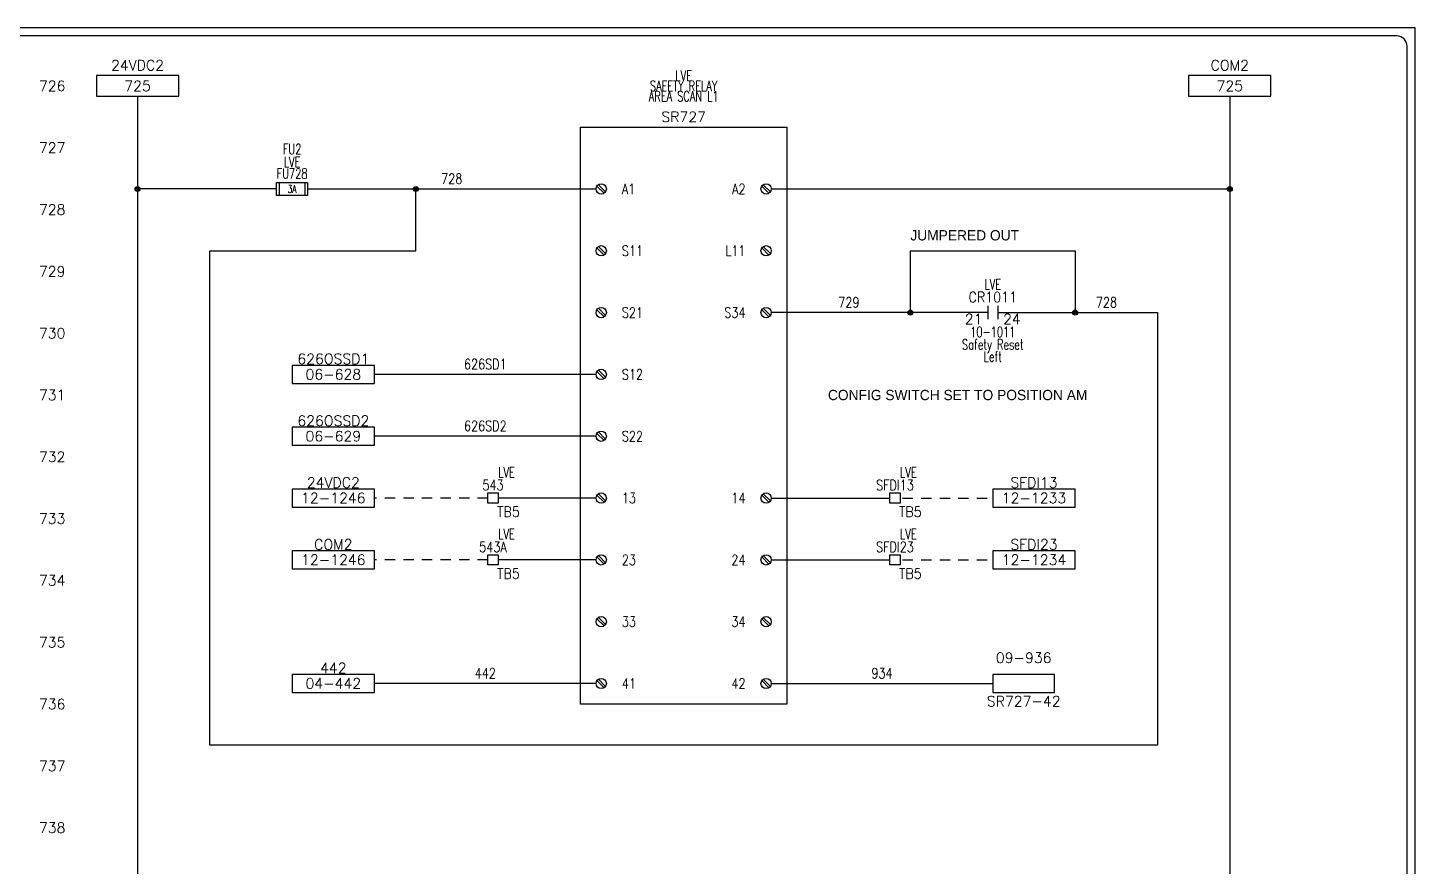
# Model space of a CAD drawing. Header units: inches. Extents: x 0 to 34.2, y 0 to 22.
# Drawn here: x 17.42 to 34.25, y 11.78 to 21.96 of the extents above; entities that cross this region are included whole.
import ezdxf
from ezdxf.enums import TextEntityAlignment as Align

# ---------------------------------------------------------------- set-up
doc = ezdxf.new("R2010")
doc.units = ezdxf.units.IN
doc.header["$MEASUREMENT"] = 0
doc.linetypes.add('HIDDEN2', pattern=[0.1875, 0.125, -0.0625])
for name, color, linetype in [('BLU_12AWG', 5, 'Continuous'), ('BLU_18AWG', 5, 'Continuous'), ('BLU_WHT_12AWG', 4, 'Continuous'), ('DESC', 150, 'Continuous'), ('DESCCHILD', 20, 'Continuous'), ('LOC', 8, 'Continuous'), ('MISC', 7, 'Continuous'), ('PSYMS', 7, 'Continuous'), ('SYMS', 7, 'Continuous'), ('TAGS', 1, 'Continuous'), ('TERMS', 3, 'Continuous'), ('WIRENO', 3, 'Continuous'), ('WIREREF', 50, 'Continuous'), ('WIRES', 7, 'Continuous'), ('XREF', 7, 'Continuous'), ('XREFCHILD', 90, 'Continuous')]:
    doc.layers.add(name, color=color, linetype=linetype)
doc.styles.add('Fields', font='simplex.shx', dxfattribs={"height": 0.185})
doc.styles.add('HAND', font='HAND.shx')
doc.styles.add('WD', font='romans.shx', dxfattribs={"height": 0.185})

# ---------------------------------------------------------------- blocks, each defined once
blk = doc.blocks.new('RG_Master_Ver_4_2_2')
at = {"color": 3}
for p, q in [((34.028, 21.856), (0.25, 21.856)), ((34.15, 0.194), (34.15, 21.734))]:
    blk.add_line(p, q, dxfattribs=at)
blk.add_lwpolyline([(0, -0.044), (34.25, -0.044), (34.25, 21.956), (0, 21.956)], close=True, dxfattribs=at)
blk.add_arc((34.028, 21.734), 0.122, 0, 90, dxfattribs=at)
at = {"style": 'Fields'}
for tag, p in [('DESCRIPTION_3', (13.116, 1.307)), ('DRN_3', (15.472, 1.307)), ('CHK_3', (16.529, 1.307)), ('APP_3', (17.552, 1.307)), ('DATE_3', (18.829, 1.307)), ('DRAWING_DESC', (32.229, 1.246)), ('CUSTOMER', (28.997, 1.214)), ('DESCRIPTION_2', (13.116, 0.951)), ('DRN_2', (15.472, 0.951)), ('CHK_2', (16.529, 0.951)), ('APP_2', (17.552, 0.951)), ('DATE_2', (18.829, 0.951)), ('SIZE', (30.715, 0.894)), ('DRAWING_#', (32.125, 0.894)), ('REV', (33.543, 0.894)), ('DESCRIPTION_1', (13.116, 0.596)), ('DRN_1', (15.472, 0.596)), ('CHK_1', (16.529, 0.596)), ('APP_1', (17.552, 0.596)), ('DATE_1', (18.829, 0.596)), ('PROJECT_#', (28.981, 0.581)), ('DRN_BY', (30.875, 0.524)), ('CHK_BY', (31.762, 0.524)), ('APP_BY', (32.75, 0.524)), ('SCALE', (33.652, 0.524)), ('PROJECT_NAME', (29.021, 0.176)), ('SHEETNUM', (32.753, 0.176)), ('TTL_SHTS', (33.547, 0.176))]:
    blk.add_attdef(tag, text='', height=0.125, dxfattribs=at).set_placement(p, align=Align.CENTER)
at = {"style": 'Fields', "flags": 9}
blk.add_attdef('WD_TB', (9.953, 0.194), '', height=0.0638, dxfattribs=at)
blk = doc.blocks.new('HDV1_002')
for p, q in [((0, 0), (2.5, 0)), ((0, -7), (0, 0)), ((2.5, 0), (2.5, -7)), ((0.198, -0.715), (0.285, -0.802)), ((0.215, -0.698), (0.302, -0.785)), ((2.198, -0.715), (2.285, -0.802)), ((2.215, -0.698), (2.302, -0.785)), ((0.198, -1.465), (0.285, -1.552)), ((0.215, -1.448), (0.302, -1.535)), ((2.198, -1.465), (2.285, -1.552)), ((2.215, -1.448), (2.302, -1.535)), ((0.198, -2.215), (0.285, -2.302)), ((0.215, -2.198), (0.302, -2.285)), ((2.198, -2.215), (2.285, -2.302)), ((2.215, -2.198), (2.302, -2.285)), ((0.198, -2.965), (0.285, -3.052)), ((0.215, -2.948), (0.302, -3.035)), ((0.215, -3.698), (0.302, -3.785)), ((0.198, -3.715), (0.285, -3.802)), ((0.198, -4.465), (0.285, -4.552)), ((0.215, -4.448), (0.302, -4.535)), ((2.198, -4.465), (2.285, -4.552)), ((2.215, -4.448), (2.302, -4.535)), ((0.198, -5.215), (0.285, -5.302)), ((0.215, -5.198), (0.302, -5.285)), ((2.198, -5.215), (2.285, -5.302)), ((2.215, -5.198), (2.302, -5.285)), ((0.198, -5.965), (0.285, -6.052)), ((0.215, -5.948), (0.302, -6.035)), ((2.198, -5.965), (2.285, -6.052)), ((2.215, -5.948), (2.302, -6.035)), ((0.198, -6.715), (0.285, -6.802)), ((0.215, -6.698), (0.302, -6.785)), ((2.198, -6.715), (2.285, -6.802)), ((2.215, -6.698), (2.302, -6.785)), ((2.5, -7), (0, -7))]:
    blk.add_line(p, q)
for centre in [(0.25, -0.75), (2.25, -0.75), (0.25, -1.5), (2.25, -1.5), (0.25, -2.25), (2.25, -2.25), (0.25, -3), (0.25, -3.75), (0.25, -4.5), (2.25, -4.5), (0.25, -5.25), (2.25, -5.25), (0.25, -6), (2.25, -6), (0.25, -6.75), (2.25, -6.75)]:
    blk.add_circle(centre, 0.0625)
at = {"style": 'WD', "width": 0.7}
for tag, p in [('INST', (1.25, 0.75)), ('LOC', (1.25, 0.625)), ('DESC1', (1.25, 0.5)), ('DESC2', (1.25, 0.375)), ('DESC3', (1.25, 0.25))]:
    blk.add_attdef(tag, text='', height=0.125, dxfattribs=at).set_placement(p, align=Align.MIDDLE_CENTER)
at = {"style": 'WD'}
blk.add_attdef('TAG1', text='', height=0.125, dxfattribs=at).set_placement((1.25, 0.125), align=Align.MIDDLE_CENTER)
at = {"style": 'WD', "flags": 9}
for tag, p in [('MFG', (1.25, -0.125)), ('ASSYCODE', (1.25, -0.375)), ('CAT', (1.25, -0.25)), ('FAMILY', (1.25, -0.5))]:
    blk.add_attdef(tag, text='', height=0.125, dxfattribs=at).set_placement(p, align=Align.MIDDLE_CENTER)
at = {"style": 'WD', "flags": 1}
for tag, p in [('X4TERM01', (0.188, -0.75)), ('X1TERM10', (2.312, -0.75)), ('X4TERM02', (0.188, -1.5)), ('X1TERM11', (2.312, -1.5)), ('X4TERM03', (0.188, -2.25)), ('X1TERM12', (2.312, -2.25)), ('X4TERM04', (0.188, -3)), ('X4TERM05', (0.188, -3.75)), ('X4TERM06', (0.188, -4.5)), ('X1TERM13', (2.312, -4.5)), ('X4TERM07', (0.188, -5.25)), ('X1TERM14', (2.312, -5.25)), ('X4TERM08', (0.188, -6)), ('X1TERM15', (2.312, -6)), ('X4TERM09', (0.188, -6.75)), ('X1TERM16', (2.312, -6.75))]:
    blk.add_attdef(tag, p, '', height=0.005, dxfattribs=at)
at = {"style": 'WD', "width": 0.8}
for tag, p in [('TERM01', (0.5, -0.75)), ('TERM02', (0.5, -1.5)), ('TERM03', (0.5, -2.25)), ('TERM04', (0.5, -3)), ('TERM05', (0.5, -3.75)), ('TERM06', (0.5, -4.5)), ('TERM07', (0.5, -5.25)), ('TERM08', (0.5, -6)), ('TERM09', (0.5, -6.75))]:
    blk.add_attdef(tag, text='', height=0.125, dxfattribs=at).set_placement(p, align=Align.MIDDLE_LEFT)
for tag, p in [('TERM10', (2, -0.75)), ('TERM11', (2, -1.5)), ('TERM12', (2, -2.25)), ('TERM13', (2, -4.5)), ('TERM14', (2, -5.25)), ('TERM15', (2, -6)), ('TERM16', (2, -6.75))]:
    blk.add_attdef(tag, text='', height=0.125, dxfattribs=at).set_placement(p, align=Align.MIDDLE_RIGHT)
blk = doc.blocks.new('WDDOT')
for radius in [0.03, 0.0187, 0.00929]:
    blk.add_circle((0, 0), radius)
blk = doc.blocks.new('Hcr21')
at = {"linetype": 'Continuous'}
for p, q in [((-0.062, 0.08), (-0.062, -0.08)), ((0.062, 0.08), (0.062, -0.08))]:
    blk.add_line(p, q, dxfattribs=at)
at = {"style": 'WD'}
for tag, width, p in [('INST', 0.7, (0, 0.451)), ('LOC', 0.7, (0, 0.281)), ('TAG2', 0.9, (0, 0.125)), ('DESC1', 0.7, (0, -0.449)), ('XREF', 0.7, (0, -0.297)), ('DESC2', 0.7, (0, -0.597)), ('DESC3', 0.7, (0, -0.744))]:
    blk.add_attdef(tag, text='', height=0.125, dxfattribs=dict(at, width=width)).set_placement(p, align=Align.CENTER)
for tag, p, height, flags in [('X4TERM01', (-0.062, 0), 0.0125, 1), ('X1TERM02', (0.062, 0), 0.0125, 1), ('FAMILY', (0.097, 0.053), 0.01, 9), ('CONTACT', (0.097, 0.036), 0.01, 1)]:
    blk.add_attdef(tag, p, '', height=height, dxfattribs=dict(at, flags=flags))
for tag, p in [('X2LINK', (0, 0.125)), ('X8LINK', (0, -0.125))]:
    blk.add_attdef(tag, p, '', height=0.01, dxfattribs=at)
at = {"linetype": 'Continuous', "style": 'WD', "flags": 8}
blk.add_attdef('TERM01', text='', height=0.125, dxfattribs=at).set_placement((-0.125, -0.016), align=Align.TOP_RIGHT)
blk.add_attdef('TERM02', text='', height=0.125, dxfattribs=at).set_placement((0.125, -0.016), align=Align.TOP_LEFT)
blk = doc.blocks.new('WD_MLRH')
at = {"style": 'WD'}
blk.add_attdef('RUNGFIRST', text='', height=0.125, dxfattribs=at).set_placement((-0.25, 0), align=Align.MIDDLE_RIGHT)
at = {"style": 'WD', "flags": 1}
for tag, p in [('RUNGHORV', (-0.25, -0.127)), ('RUNGINC', (-0.25, -0.163)), ('WIRE-START', (-0.25, -0.356)), ('WIREMODE', (-0.25, -0.281)), ('RUNGDIST', (-0.25, -0.2)), ('RUNGCNT', (-0.25, -0.237)), ('WIREFMT', (-0.25, -0.321)), ('WIRE-GSUF', (-0.25, -0.396)), ('PH3SPACE', (-0.25, -0.437))]:
    blk.add_attdef(tag, text='', height=0.025, dxfattribs=at).set_placement(p, align=Align.RIGHT)
blk = doc.blocks.new('HA2D1_REF_1')
for p, q in [((0, 0.25), (0, 0)), ((1, 0.25), (0, 0.25)), ((1, 0), (1, 0.25)), ((0, 0), (1, 0))]:
    blk.add_line(p, q)
at = {"style": 'WD'}
for tag, p in [('DESC1', (0.5, 0.3125)), ('XREF', (0.5, 0.0625))]:
    blk.add_attdef(tag, text='', height=0.125, dxfattribs=at).set_placement(p, align=Align.CENTER)
at = {"style": 'WD', "flags": 1}
blk.add_attdef('SIGCODE', text='', height=0.125, dxfattribs=at).set_placement((0.5, -0.125), align=Align.CENTER)
blk = doc.blocks.new('HA2D1_REF1')
for p, q in [((-0.0625, 0.109375), (-0.0625, -0.109375)), ((0.9375, 0.109375), (-0.0625, 0.109375)), ((0.9375, -0.109375), (0.9375, 0.109375)), ((-0.0625, -0.109375), (0.9375, -0.109375))]:
    blk.add_line(p, q)
at = {"style": 'WD', "flags": 1}
blk.add_attdef('SIGCODE', (0, 0.3125), '', height=0.125, dxfattribs=at)
at = {"style": 'WD'}
for tag, p in [('DESC1', (0.4375, 0.125)), ('XREF', (0.4375, -0.0625))]:
    blk.add_attdef(tag, text='', height=0.125, dxfattribs=at).set_placement(p, align=Align.CENTER)
blk = doc.blocks.new('HA2S1_REF1')
for p, q in [((0, 0.109), (0, -0.109)), ((0.75, 0.109), (0, 0.109)), ((0.75, -0.109), (0.75, 0.109)), ((0, -0.109), (0.75, -0.109))]:
    blk.add_line(p, q)
at = {"style": 'WD', "flags": 1}
blk.add_attdef('SIGCODE', (0.062, 0.158), '', height=0.125, dxfattribs=at)
at = {"style": 'WD'}
for tag, p in [('XREF', (0.375, -0.063)), ('DESC1', (0.375, -0.278))]:
    blk.add_attdef(tag, text='', height=0.125, dxfattribs=at).set_placement(p, align=Align.CENTER)
blk = doc.blocks.new('HFU1')
for p, q in [((-0.188, -0.078), (-0.188, 0.078)), ((-0.188, 0.078), (0.188, 0.078)), ((-0.156, 0.078), (-0.156, -0.078)), ((0.156, 0.078), (0.156, -0.078)), ((0.188, 0.078), (0.188, -0.078)), ((0.188, -0.078), (-0.188, -0.078))]:
    blk.add_line(p, q)
at = {"style": 'WD', "width": 0.7}
for tag, p in [('INST', (0, 0.422)), ('LOC', (0, 0.266)), ('TAG1', (0, 0.125))]:
    blk.add_attdef(tag, text='', height=0.125, dxfattribs=at).set_placement(p, align=Align.CENTER)
at = {"linetype": 'Continuous', "style": 'WD', "flags": 9}
for tag, p in [('ASSYCODE', (0.157, 0.251)), ('MFG', (0.156, 0.083)), ('CAT', (0.156, 0.102))]:
    blk.add_attdef(tag, text='', height=0.01, dxfattribs=at).set_placement(p, align=Align.CENTER)
at = {"style": 'WD'}
for tag, p, height, flags in [('X4TERM01', (-0.188, 0), 0.0109, 1), ('FAMILY', (0.129, 0.108), 0.01, 9), ('X1TERM02', (0.188, 0), 0.0109, 1)]:
    blk.add_attdef(tag, p, '', height=height, dxfattribs=dict(at, flags=flags))
at = {"style": 'WD', "width": 0.7}
blk.add_attdef('RATING1', text='', height=0.0938, dxfattribs=at).set_placement((0, 0), align=Align.MIDDLE_CENTER)
at = {"style": 'WD'}
for tag, p in [('X2LINK', (0, 0.109)), ('X8LINK', (0, -0.109))]:
    blk.add_attdef(tag, p, '', height=0.01, dxfattribs=at)
at = {"linetype": 'Continuous', "style": 'WD', "width": 0.7, "flags": 8}
blk.add_attdef('TERM01', text='', height=0.1, dxfattribs=at).set_placement((-0.25, -0.016), align=Align.TOP_RIGHT)
blk.add_attdef('TERM02', text='', height=0.1, dxfattribs=at).set_placement((0.25, -0.016), align=Align.TOP_LEFT)
at = {"style": 'WD', "width": 0.7}
for tag, p in [('DESC1', (0.047, -0.234)), ('DESC2', (0.047, -0.391)), ('DESC3', (0.047, -0.547))]:
    blk.add_attdef(tag, text='', height=0.125, dxfattribs=at).set_placement(p, align=Align.MIDDLE_LEFT)
blk = doc.blocks.new('WD_WNH')
at = {"linetype": 'Continuous', "style": 'WD', "width": 0.8}
blk.add_attdef('WIRENO', text='', height=0.125, dxfattribs=at).set_placement((0, 0.062), align=Align.CENTER)
at = {"style": 'WD', "flags": 1}
for tag, p in [('W01USER', (0, 0.078)), ('W02USER', (0, 0.07)), ('W03USER', (0, 0.062)), ('W04USER', (0, 0.055)), ('W05USER', (0, 0.047)), ('W06USER', (0, 0.039)), ('W07USER', (0, 0.031)), ('W08USER', (0, 0.023)), ('W09USER', (0, 0.016)), ('W10USER', (0, 0.008))]:
    blk.add_attdef(tag, text='', height=0.005, dxfattribs=at).set_placement(p, align=Align.CENTER)
blk = doc.blocks.new('HT0W01')
for p, q in [((-0.062, 0.062), (0.062, 0.062)), ((-0.062, -0.062), (-0.062, 0.062)), ((0.062, 0.062), (0.062, -0.062)), ((0.062, -0.062), (-0.062, -0.062))]:
    blk.add_line(p, q)
at = {"style": 'WD'}
for tag, p, width in [('INST', (0.062, 0.42), 0.7), ('LOC', (0.062, 0.25), 0.7), ('DESC1', (0.05, -0.385), 0.8)]:
    blk.add_attdef(tag, p, '', height=0.125, dxfattribs=dict(at, width=width))
at = {"linetype": 'Continuous', "style": 'WD', "width": 0.8, "flags": 8}
blk.add_attdef('WIRENO', text='', height=0.125, dxfattribs=at).set_placement((0, 0.094), align=Align.CENTER)
at = {"style": 'WD', "flags": 1}
for tag, p, height in [('X4TERM01', (-0.062, 0), 0.0125), ('X4TERMDESC01', (-0.055, -0.023), 0.025), ('X2TERMDESC01', (-0.006, 0.029), 0.025), ('STRIPSEQ', (0, 0), 0.00125), ('X2TERM01', (0, 0.062), 0.0125), ('X1TERMDESC01', (0.039, 0.007), 0.025), ('X1TERM01', (0.062, 0), 0.0125), ('LINKTERM', (0, -0.002), 0.00125), ('X8TERM01', (0, -0.062), 0.0125), ('X8TERMDESC01', (0, -0.054), 0.025)]:
    blk.add_attdef(tag, p, '', height=height, dxfattribs=at)
at = {"linetype": 'Continuous', "style": 'WD'}
for tag, p, height, width, flags in [('TAGSTRIP', (0.05, -0.229), 0.125, 0.9, 8), ('CAT', (0.213, -0.406), 0.109, 0.8, 1), ('DESC2', (0.05, -0.541), 0.125, 0.8, 8), ('DESC3', (0.05, -0.698), 0.125, 0.8, 8)]:
    blk.add_attdef(tag, p, '', height=height, dxfattribs=dict(at, width=width, flags=flags))
at = {"linetype": 'Continuous', "style": 'WD', "width": 0.8, "flags": 1}
blk.add_attdef('MFG', text='', height=0.109, dxfattribs=at).set_placement((0.088, -0.406), align=Align.RIGHT)
at = {"style": 'WD', "width": 0.7, "flags": 1}
blk.add_attdef('ASSYCODE', (0.062, -0.281), '', height=0.01, dxfattribs=at)

msp = doc.modelspace()

# ---------------------------------------------------------------- linework, layer by layer
at = {"layer": 'BLU_12AWG'}
for p, q in [((18.75, 21.125), (18.75, 2.5)), ((20.438, 20), (18.75, 20))]:
    msp.add_line(p, q, dxfattribs=at)
at = {"layer": 'BLU_18AWG'}
for p, q in [((20.812, 20), (24.312, 20)), ((22.125, 19.25), (22.125, 20)), ((19.625, 13.25), (19.625, 19.25)), ((19.625, 19.25), (22.125, 19.25)), ((29.062, 18.5), (26.438, 18.5)), ((29.188, 18.5), (31.125, 18.5)), ((31.125, 18.5), (31.125, 13.25)), ((24.312, 17.75), (21.625, 17.75)), ((24.312, 17), (21.625, 17)), ((24.312, 16.25), (23.125, 16.25)), ((26.438, 16.25), (27.875, 16.25)), ((24.312, 15.5), (23.125, 15.5)), ((26.438, 15.5), (27.875, 15.5)), ((24.312, 14), (21.625, 14)), ((26.438, 14), (29.125, 14)), ((31.125, 13.25), (19.625, 13.25))]:
    msp.add_line(p, q, dxfattribs=at)
at = {"layer": 'BLU_WHT_12AWG'}
for p, q in [((32, 21.125), (32, 2.5)), ((26.438, 20), (32, 20))]:
    msp.add_line(p, q, dxfattribs=at)
at = {"layer": 'WIRES'}
for p, q in [((28.125, 18.5), (28.125, 19.25)), ((28.125, 19.25), (30.125, 19.25)), ((30.125, 19.25), (30.125, 18.5))]:
    msp.add_line(p, q, dxfattribs=at)
at = {"layer": 'WIRES', "linetype": 'HIDDEN2'}
for p, q in [((23, 16.25), (21.625, 16.25)), ((28.031, 16.25), (29.125, 16.25)), ((23, 15.5), (21.625, 15.5)), ((28.031, 15.5), (29.125, 15.5))]:
    msp.add_line(p, q, dxfattribs=at)

# ---------------------------------------------------------------- block references
msp.add_blockref('RG_Master_Ver_4_2_2', (0, 0))
msp.add_blockref('WD_MLRH', (18.125, 21.25)).add_auto_attribs({'RUNGFIRST': '726'})
at = {"layer": 'SYMS'}
ref = msp.add_blockref('HA2D1_REF_1', (18.25, 21.125), dxfattribs=at)
ref.add_attrib('XREF', '725', dxfattribs={"layer": 'XREF', "height": 0.125, "style": 'WD'}).set_placement((18.75, 21.188), align=Align.CENTER)
ref.add_attrib('DESC1', '24VDC2', dxfattribs={"layer": 'DESC', "height": 0.125, "style": 'WD'}).set_placement((18.75, 21.438), align=Align.CENTER)
ref = msp.add_blockref('HA2D1_REF_1', (31.5, 21.125), dxfattribs=at)
ref.add_attrib('XREF', '725', dxfattribs={"layer": 'XREF', "height": 0.125, "style": 'WD'}).set_placement((32, 21.188), align=Align.CENTER)
ref.add_attrib('DESC1', 'COM2', dxfattribs={"layer": 'DESC', "height": 0.125, "style": 'WD'}).set_placement((32, 21.438), align=Align.CENTER)
ref = msp.add_blockref('HDV1_002', (24.125, 20.75), dxfattribs=at)
ref.add_attrib('TERM16', '42', dxfattribs={"layer": 'TERMS', "height": 0.125, "style": 'WD', "width": 0.8}).set_placement((26.125, 14), align=Align.MIDDLE_RIGHT)
ref.add_attrib('TERM15', '34', dxfattribs={"layer": 'TERMS', "height": 0.125, "style": 'WD', "width": 0.8}).set_placement((26.125, 14.75), align=Align.MIDDLE_RIGHT)
ref.add_attrib('TERM14', '24', dxfattribs={"layer": 'TERMS', "height": 0.125, "style": 'WD', "width": 0.8}).set_placement((26.125, 15.5), align=Align.MIDDLE_RIGHT)
ref.add_attrib('TERM13', '14', dxfattribs={"layer": 'TERMS', "height": 0.125, "style": 'WD', "width": 0.8}).set_placement((26.125, 16.25), align=Align.MIDDLE_RIGHT)
ref.add_attrib('TERM12', 'S34', dxfattribs={"layer": 'TERMS', "height": 0.125, "style": 'WD', "width": 0.8}).set_placement((26.125, 18.5), align=Align.MIDDLE_RIGHT)
ref.add_attrib('TERM11', 'L11', dxfattribs={"layer": 'TERMS', "height": 0.125, "style": 'WD', "width": 0.8}).set_placement((26.125, 19.25), align=Align.MIDDLE_RIGHT)
ref.add_attrib('TERM10', 'A2', dxfattribs={"layer": 'TERMS', "height": 0.125, "style": 'WD', "width": 0.8}).set_placement((26.125, 20), align=Align.MIDDLE_RIGHT)
ref.add_attrib('TERM09', '41', dxfattribs={"layer": 'TERMS', "height": 0.125, "style": 'WD', "width": 0.8}).set_placement((24.625, 14), align=Align.MIDDLE_LEFT)
ref.add_attrib('TERM08', '33', dxfattribs={"layer": 'TERMS', "height": 0.125, "style": 'WD', "width": 0.8}).set_placement((24.625, 14.75), align=Align.MIDDLE_LEFT)
ref.add_attrib('TERM07', '23', dxfattribs={"layer": 'TERMS', "height": 0.125, "style": 'WD', "width": 0.8}).set_placement((24.625, 15.5), align=Align.MIDDLE_LEFT)
ref.add_attrib('TERM06', '13', dxfattribs={"layer": 'TERMS', "height": 0.125, "style": 'WD', "width": 0.8}).set_placement((24.625, 16.25), align=Align.MIDDLE_LEFT)
ref.add_attrib('TERM05', 'S22', dxfattribs={"layer": 'TERMS', "height": 0.125, "style": 'WD', "width": 0.8}).set_placement((24.625, 17), align=Align.MIDDLE_LEFT)
ref.add_attrib('TERM04', 'S12', dxfattribs={"layer": 'TERMS', "height": 0.125, "style": 'WD', "width": 0.8}).set_placement((24.625, 17.75), align=Align.MIDDLE_LEFT)
ref.add_attrib('TERM03', 'S21', dxfattribs={"layer": 'TERMS', "height": 0.125, "style": 'WD', "width": 0.8}).set_placement((24.625, 18.5), align=Align.MIDDLE_LEFT)
ref.add_attrib('TERM02', 'S11', dxfattribs={"layer": 'TERMS', "height": 0.125, "style": 'WD', "width": 0.8}).set_placement((24.625, 19.25), align=Align.MIDDLE_LEFT)
ref.add_attrib('TERM01', 'A1', dxfattribs={"layer": 'TERMS', "height": 0.125, "style": 'WD', "width": 0.8}).set_placement((24.625, 20), align=Align.MIDDLE_LEFT)
ref.add_attrib('TAG1', 'SR727', dxfattribs={"layer": 'TAGS', "height": 0.125, "style": 'WD'}).set_placement((25.375, 20.875), align=Align.MIDDLE_CENTER)
ref.add_attrib('DESC1', 'SAFETY RELAY', dxfattribs={"layer": 'DESC', "height": 0.125, "style": 'WD', "width": 0.7}).set_placement((25.375, 21.25), align=Align.MIDDLE_CENTER)
ref.add_attrib('DESC2', 'AREA SCAN L1', dxfattribs={"layer": 'DESC', "height": 0.125, "style": 'WD', "width": 0.7}).set_placement((25.375, 21.125), align=Align.MIDDLE_CENTER)
ref.add_attrib('LOC', 'LVE', dxfattribs={"layer": 'LOC', "height": 0.125, "style": 'WD', "width": 0.7}).set_placement((25.375, 21.375), align=Align.MIDDLE_CENTER)
ref = msp.add_blockref('HFU1', (20.625, 20), dxfattribs=at)
ref.add_attrib('INST', 'FU2', dxfattribs={"layer": 'LOC', "height": 0.125, "style": 'WD', "width": 0.7}).set_placement((20.625, 20.422), align=Align.CENTER)
ref.add_attrib('RATING1', '3A', dxfattribs={"layer": 'MISC', "height": 0.0938, "style": 'WD', "width": 0.7}).set_placement((20.625, 20), align=Align.MIDDLE_CENTER)
ref.add_attrib('LOC', 'LVE', dxfattribs={"layer": 'LOC', "height": 0.125, "style": 'WD', "width": 0.7}).set_placement((20.625, 20.266), align=Align.CENTER)
ref.add_attrib('TAG1', 'FU728', dxfattribs={"layer": 'TAGS', "height": 0.125, "style": 'WD', "width": 0.7}).set_placement((20.625, 20.125), align=Align.CENTER)
for p in [(18.75, 20), (22.125, 20), (32, 20), (28.125, 18.5), (30.125, 18.5)]:
    msp.add_blockref('WDDOT', p, dxfattribs=at)
ref = msp.add_blockref('Hcr21', (29.125, 18.5), dxfattribs=at)
ref.add_attrib('LOC', 'LVE', dxfattribs={"layer": 'LOC', "height": 0.125, "style": 'WD', "width": 0.7}).set_placement((29.125, 18.781), align=Align.CENTER)
ref.add_attrib('TERM02', '24', dxfattribs={"layer": 'TERMS', "linetype": 'Continuous', "height": 0.125, "style": 'WD', "flags": 8}).set_placement((29.25, 18.484), align=Align.TOP_LEFT)
ref.add_attrib('TERM01', '21', dxfattribs={"layer": 'TERMS', "linetype": 'Continuous', "height": 0.125, "style": 'WD', "flags": 8}).set_placement((29, 18.484), align=Align.TOP_RIGHT)
ref.add_attrib('XREF', '10-1011', dxfattribs={"layer": 'XREFCHILD', "height": 0.125, "style": 'WD', "width": 0.7}).set_placement((29.125, 18.203), align=Align.CENTER)
ref.add_attrib('DESC2', 'Left', dxfattribs={"layer": 'DESCCHILD', "height": 0.125, "style": 'WD', "width": 0.7}).set_placement((29.125, 17.903), align=Align.CENTER)
ref.add_attrib('DESC1', 'Safety Reset', dxfattribs={"layer": 'DESCCHILD', "height": 0.125, "style": 'WD', "width": 0.7}).set_placement((29.125, 18.051), align=Align.CENTER)
ref.add_attrib('TAG2', 'CR1011', dxfattribs={"layer": 'TAGS', "height": 0.125, "style": 'WD', "width": 0.9}).set_placement((29.125, 18.625), align=Align.CENTER)
ref = msp.add_blockref('HA2D1_REF1', (20.688, 17.75), dxfattribs=at)
ref.add_attrib('XREF', '06-628', dxfattribs={"layer": 'XREF', "height": 0.125, "style": 'WD'}).set_placement((21.125, 17.688), align=Align.CENTER)
ref.add_attrib('DESC1', '626OSSD1', dxfattribs={"layer": 'DESC', "height": 0.125, "style": 'WD'}).set_placement((21.125, 17.875), align=Align.CENTER)
ref = msp.add_blockref('HA2D1_REF1', (20.688, 17), dxfattribs=at)
ref.add_attrib('XREF', '06-629', dxfattribs={"layer": 'XREF', "height": 0.125, "style": 'WD'}).set_placement((21.125, 16.938), align=Align.CENTER)
ref.add_attrib('DESC1', '626OSSD2', dxfattribs={"layer": 'DESC', "height": 0.125, "style": 'WD'}).set_placement((21.125, 17.125), align=Align.CENTER)
ref = msp.add_blockref('HA2D1_REF1', (20.688, 16.25), dxfattribs=at)
ref.add_attrib('XREF', '12-1246', dxfattribs={"layer": 'XREF', "height": 0.125, "style": 'WD'}).set_placement((21.125, 16.188), align=Align.CENTER)
ref.add_attrib('DESC1', '24VDC2', dxfattribs={"layer": 'DESC', "height": 0.125, "style": 'WD'}).set_placement((21.125, 16.375), align=Align.CENTER)
ref = msp.add_blockref('HT0W01', (23.062, 16.25), dxfattribs=at)
ref.add_attrib('LOC', 'LVE', (23.125, 16.5), dxfattribs={"layer": 'LOC', "height": 0.125, "style": 'WD', "width": 0.7})
ref.add_attrib('WIRENO', '543', dxfattribs={"layer": 'WIREREF', "linetype": 'Continuous', "height": 0.125, "style": 'WD', "width": 0.8, "flags": 8}).set_placement((23.062, 16.344), align=Align.CENTER)
ref.add_attrib('TAGSTRIP', 'TB5', (23.112, 16.021), dxfattribs={"layer": 'TAGS', "linetype": 'Continuous', "height": 0.125, "style": 'WD', "width": 0.9, "flags": 8})
ref = msp.add_blockref('HT0W01', (27.938, 16.25), dxfattribs=at)
ref.add_attrib('LOC', 'LVE', (28, 16.5), dxfattribs={"layer": 'LOC', "height": 0.125, "style": 'WD', "width": 0.7})
ref.add_attrib('WIRENO', 'SFDI13', dxfattribs={"layer": 'WIREREF', "linetype": 'Continuous', "height": 0.125, "style": 'WD', "width": 0.8, "flags": 8}).set_placement((27.938, 16.344), align=Align.CENTER)
ref.add_attrib('TAGSTRIP', 'TB5', (27.987, 16.021), dxfattribs={"layer": 'TAGS', "linetype": 'Continuous', "height": 0.125, "style": 'WD', "width": 0.9, "flags": 8})
ref = msp.add_blockref('HA2D1_REF1', (29.188, 16.25), dxfattribs=at)
ref.add_attrib('XREF', '12-1233', dxfattribs={"layer": 'XREF', "height": 0.125, "style": 'WD'}).set_placement((29.625, 16.188), align=Align.CENTER)
ref.add_attrib('DESC1', 'SFDI13', dxfattribs={"layer": 'DESC', "height": 0.125, "style": 'WD'}).set_placement((29.625, 16.375), align=Align.CENTER)
ref = msp.add_blockref('HT0W01', (23.062, 15.5), dxfattribs=at)
ref.add_attrib('LOC', 'LVE', (23.125, 15.75), dxfattribs={"layer": 'LOC', "height": 0.125, "style": 'WD', "width": 0.7})
ref.add_attrib('WIRENO', '543A', dxfattribs={"layer": 'WIREREF', "linetype": 'Continuous', "height": 0.125, "style": 'WD', "width": 0.8, "flags": 8}).set_placement((23.062, 15.594), align=Align.CENTER)
ref.add_attrib('TAGSTRIP', 'TB5', (23.112, 15.271), dxfattribs={"layer": 'TAGS', "linetype": 'Continuous', "height": 0.125, "style": 'WD', "width": 0.9, "flags": 8})
ref = msp.add_blockref('HT0W01', (27.938, 15.5), dxfattribs=at)
ref.add_attrib('LOC', 'LVE', (28, 15.75), dxfattribs={"layer": 'LOC', "height": 0.125, "style": 'WD', "width": 0.7})
ref.add_attrib('WIRENO', 'SFDI23', dxfattribs={"layer": 'WIREREF', "linetype": 'Continuous', "height": 0.125, "style": 'WD', "width": 0.8, "flags": 8}).set_placement((27.938, 15.594), align=Align.CENTER)
ref.add_attrib('TAGSTRIP', 'TB5', (27.987, 15.271), dxfattribs={"layer": 'TAGS', "linetype": 'Continuous', "height": 0.125, "style": 'WD', "width": 0.9, "flags": 8})
ref = msp.add_blockref('HA2D1_REF1', (20.688, 15.5), dxfattribs=at)
ref.add_attrib('XREF', '12-1246', dxfattribs={"layer": 'XREF', "height": 0.125, "style": 'WD'}).set_placement((21.125, 15.438), align=Align.CENTER)
ref.add_attrib('DESC1', 'COM2', dxfattribs={"layer": 'DESC', "height": 0.125, "style": 'WD'}).set_placement((21.125, 15.625), align=Align.CENTER)
ref = msp.add_blockref('HA2D1_REF1', (29.188, 15.5), dxfattribs=at)
ref.add_attrib('XREF', '12-1234', dxfattribs={"layer": 'XREF', "height": 0.125, "style": 'WD'}).set_placement((29.625, 15.438), align=Align.CENTER)
ref.add_attrib('DESC1', 'SFDI23', dxfattribs={"layer": 'DESC', "height": 0.125, "style": 'WD'}).set_placement((29.625, 15.625), align=Align.CENTER)
ref = msp.add_blockref('HA2S1_REF1', (29.125, 14), dxfattribs=at)
ref.add_attrib('XREF', '09-936', dxfattribs={"layer": 'XREF', "height": 0.125, "style": 'WD'}).set_placement((29.5, 14.25), align=Align.CENTER)
ref.add_attrib('DESC1', 'SR727-42', dxfattribs={"layer": 'DESC', "height": 0.125, "style": 'WD'}).set_placement((29.5, 13.722), align=Align.CENTER)
ref = msp.add_blockref('HA2D1_REF1', (20.688, 14), dxfattribs=at)
ref.add_attrib('XREF', '04-442', dxfattribs={"layer": 'XREF', "height": 0.125, "style": 'WD'}).set_placement((21.125, 13.938), align=Align.CENTER)
ref.add_attrib('DESC1', '442', dxfattribs={"layer": 'DESC', "height": 0.125, "style": 'WD'}).set_placement((21.125, 14.125), align=Align.CENTER)
at = {"layer": 'WIRENO'}
ref = msp.add_blockref('WD_WNH', (22.562, 20), dxfattribs=at)
ref.add_attrib('WIRENO', '728', dxfattribs={"linetype": 'Continuous', "height": 0.125, "style": 'WD', "width": 0.8}).set_placement((22.562, 20.062), align=Align.CENTER)
ref = msp.add_blockref('WD_WNH', (27.379, 18.5), dxfattribs=at)
ref.add_attrib('WIRENO', '729', dxfattribs={"linetype": 'Continuous', "height": 0.125, "style": 'WD', "width": 0.8}).set_placement((27.379, 18.562), align=Align.CENTER)
ref = msp.add_blockref('WD_WNH', (30.504, 18.5), dxfattribs=at)
ref.add_attrib('WIRENO', '728', dxfattribs={"linetype": 'Continuous', "height": 0.125, "style": 'WD', "width": 0.8}).set_placement((30.504, 18.562), align=Align.CENTER)
ref = msp.add_blockref('WD_WNH', (22.969, 17.75), dxfattribs=at)
ref.add_attrib('WIRENO', '626SD1', dxfattribs={"linetype": 'Continuous', "height": 0.125, "style": 'WD', "width": 0.8}).set_placement((22.969, 17.812), align=Align.CENTER)
ref = msp.add_blockref('WD_WNH', (22.969, 17), dxfattribs=at)
ref.add_attrib('WIRENO', '626SD2', dxfattribs={"linetype": 'Continuous', "height": 0.125, "style": 'WD', "width": 0.8}).set_placement((22.969, 17.062), align=Align.CENTER)
ref = msp.add_blockref('WD_WNH', (22.969, 14), dxfattribs=at)
ref.add_attrib('WIRENO', '442', dxfattribs={"linetype": 'Continuous', "height": 0.125, "style": 'WD', "width": 0.8}).set_placement((22.969, 14.062), align=Align.CENTER)
ref = msp.add_blockref('WD_WNH', (27.781, 14), dxfattribs=at)
ref.add_attrib('WIRENO', '934', dxfattribs={"linetype": 'Continuous', "height": 0.125, "style": 'WD', "width": 0.8}).set_placement((27.781, 14.062), align=Align.CENTER)

# ---------------------------------------------------------------- texts
at = {"style": 'WD'}
for s, p in [('727', (17.875, 20.5)), ('728', (17.875, 19.75)), ('729', (17.875, 19)), ('730', (17.875, 18.25)), ('731', (17.875, 17.5)), ('732', (17.875, 16.75)), ('733', (17.875, 16)), ('734', (17.875, 15.25)), ('735', (17.875, 14.5)), ('736', (17.875, 13.75)), ('737', (17.875, 13)), ('738', (17.875, 12.25))]:
    msp.add_text(s, height=0.125, dxfattribs=at).set_placement(p, align=Align.MIDDLE_RIGHT)
at = {"layer": 'PSYMS', "style": 'HAND'}
for s, p in [('JUMPERED OUT', (28.125, 19.438)), ('CONFIG SWITCH SET TO POSITION AM', (27.125, 17.5))]:
    msp.add_text(s, height=0.125, dxfattribs=at).set_placement(p, align=Align.MIDDLE_LEFT)

doc.saveas('drawing.dxf')
